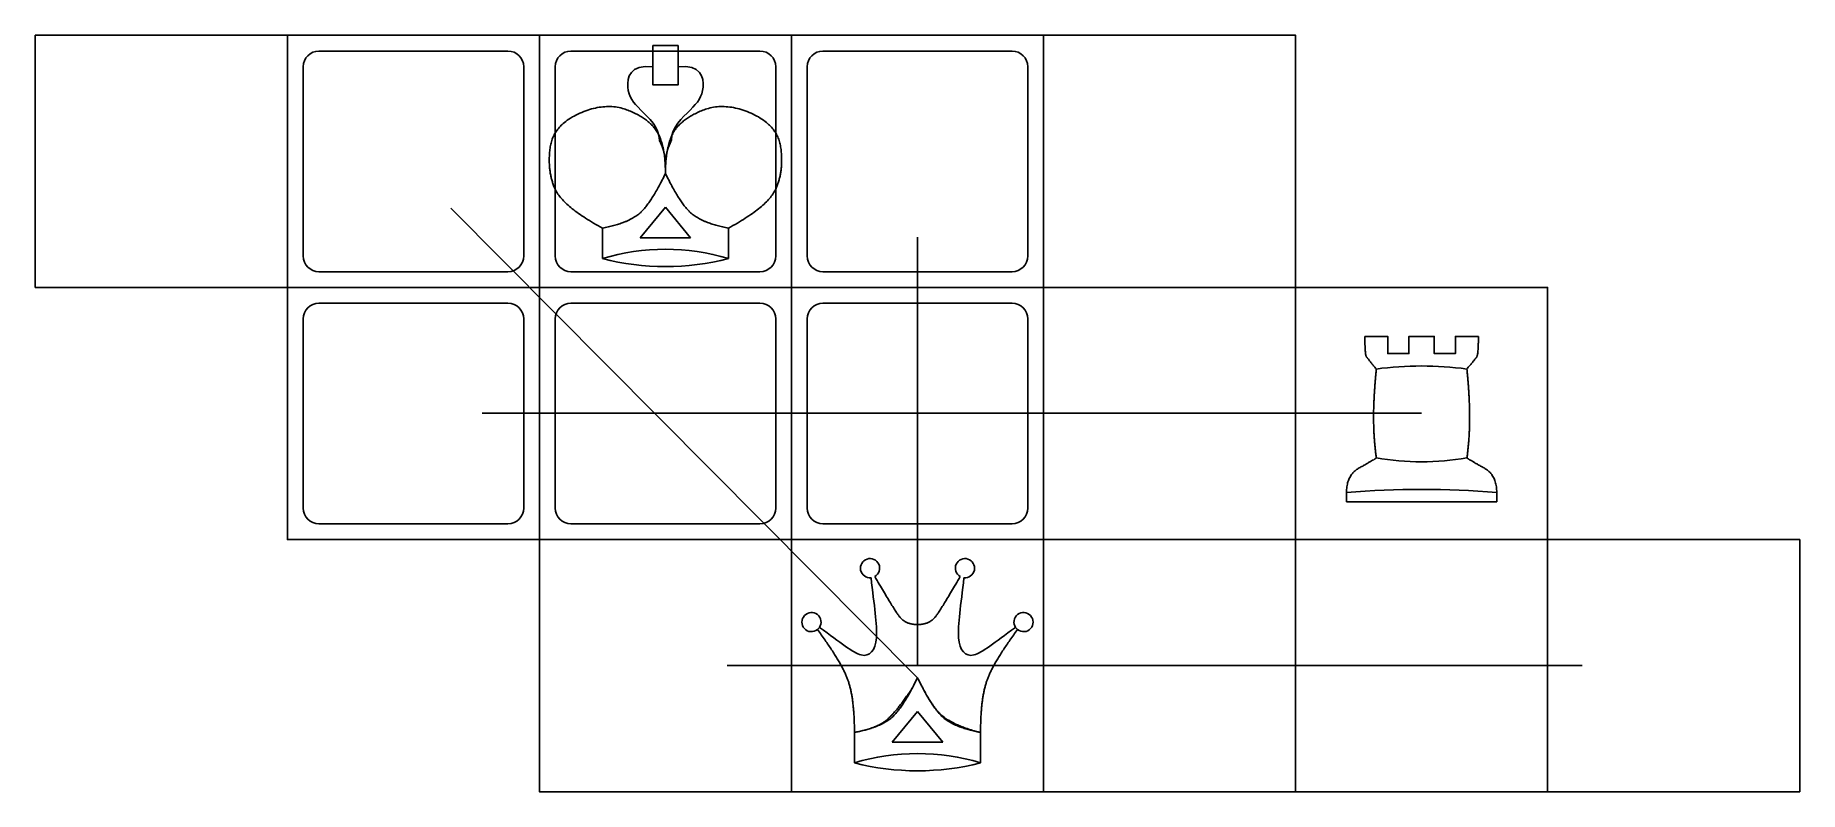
# Model space of a CAD drawing. Extents: x 210 to 770, y 266 to 506.
import ezdxf

# ---------------------------------------------------------------- set-up
doc = ezdxf.new("R2010")
doc.units = 0
doc.layers.add('Object', color=7, linetype='Continuous')

msp = doc.modelspace()

# ---------------------------------------------------------------- linework, layer by layer
at = {"layer": 'Object'}
for p, q in [((299.93, 500.74), (359.93, 500.74)), ((379.93, 500.74), (439.93, 500.74)), ((405.93, 489.98), (405.93, 502.49)), ((405.93, 502.49), (413.93, 502.49)), ((413.93, 502.49), (413.93, 489.98)), ((459.93, 500.74), (519.93, 500.74)), ((294.93, 435.74), (294.93, 495.74)), ((364.93, 495.74), (364.93, 435.74)), ((374.93, 435.74), (374.93, 495.74)), ((444.93, 495.74), (444.93, 435.74)), ((454.93, 435.74), (454.93, 495.74)), ((524.93, 495.74), (524.93, 435.74)), ((413.93, 489.98), (405.93, 489.98)), ((489.93, 301.92), (341.83, 450.9)), ((409.93, 451.23), (401.93, 441.5)), ((417.93, 441.5), (409.93, 451.23)), ((401.93, 441.5), (409.93, 441.5)), ((409.93, 441.5), (417.93, 441.5)), ((489.93, 305.74), (489.93, 441.7)), ((359.93, 430.74), (299.93, 430.74)), ((439.93, 430.74), (379.93, 430.74)), ((519.93, 430.74), (459.93, 430.74)), ((299.93, 420.74), (359.93, 420.74)), ((379.93, 420.74), (439.93, 420.74)), ((459.93, 420.74), (519.93, 420.74)), ((294.93, 355.74), (294.93, 415.74)), ((364.93, 415.74), (364.93, 355.74)), ((374.93, 355.74), (374.93, 415.74)), ((444.93, 415.74), (444.93, 355.74)), ((454.93, 355.74), (454.93, 415.74)), ((524.93, 415.74), (524.93, 355.74)), ((649.88, 385.89), (351.73, 385.89)), ((626.09, 360.72), (626.09, 357.72)), ((673.77, 357.72), (673.77, 360.72)), ((626.09, 357.72), (673.77, 357.72)), ((359.93, 350.74), (299.93, 350.74)), ((439.93, 350.74), (379.93, 350.74)), ((519.93, 350.74), (459.93, 350.74)), ((489.93, 305.74), (429.55, 305.74)), ((489.93, 305.74), (700.86, 305.74)), ((489.93, 291.23), (481.93, 281.5)), ((497.93, 281.5), (489.93, 291.23)), ((481.93, 281.5), (489.93, 281.5)), ((489.93, 281.5), (497.93, 281.5))]:
    msp.add_line(p, q, dxfattribs=at)
for points in [[(209.93, 505.74), (609.93, 505.74), (609.93, 425.74), (689.93, 425.74), (689.93, 345.74), (769.93, 345.74), (769.93, 265.74), (369.93, 265.74), (369.93, 345.74), (289.93, 345.74), (289.93, 425.74), (209.93, 425.74)], [(209.93, 425.74), (289.93, 425.74), (289.93, 505.74), (209.93, 505.74)], [(289.93, 425.74), (369.93, 425.74), (369.93, 505.74), (289.93, 505.74)], [(369.93, 425.74), (449.93, 425.74), (449.93, 505.74), (369.93, 505.74)], [(449.93, 425.74), (529.93, 425.74), (529.93, 505.74), (449.93, 505.74)], [(529.93, 425.74), (609.93, 425.74), (609.93, 505.74), (529.93, 505.74)], [(289.93, 345.74), (369.93, 345.74), (369.93, 425.74), (289.93, 425.74)], [(369.93, 345.74), (449.93, 345.74), (449.93, 425.74), (369.93, 425.74)], [(449.93, 345.74), (529.93, 345.74), (529.93, 425.74), (449.93, 425.74)], [(529.93, 345.74), (609.93, 345.74), (609.93, 425.74), (529.93, 425.74)], [(609.93, 345.74), (689.93, 345.74), (689.93, 425.74), (609.93, 425.74)], [(369.93, 265.74), (449.93, 265.74), (449.93, 345.74), (369.93, 345.74)], [(449.93, 265.74), (529.93, 265.74), (529.93, 345.74), (449.93, 345.74)], [(529.93, 265.74), (609.93, 265.74), (609.93, 345.74), (529.93, 345.74)], [(609.93, 265.74), (689.93, 265.74), (689.93, 345.74), (609.93, 345.74)], [(689.93, 265.74), (769.93, 265.74), (769.93, 345.74), (689.93, 345.74)]]:
    msp.add_lwpolyline(points, close=True, dxfattribs=at)
for points in [[(413.93, 495.68), (413.93, 502.49), (405.93, 502.49), (405.93, 495.68), (405.93, 489.98), (413.93, 489.98), (413.93, 495.68)], [(413.93, 495.68), (413.93, 489.98), (405.93, 489.98), (405.93, 495.68)], [(631.91, 410.2), (639.2, 410.2), (639.2, 404.73), (645.89, 404.73), (645.89, 410.2), (649.93, 410.2)], [(667.95, 410.2), (660.65, 410.2), (660.65, 404.73), (653.96, 404.73), (653.96, 410.2), (649.93, 410.2), (645.89, 410.2), (645.89, 404.73), (639.2, 404.73), (639.2, 410.2), (631.91, 410.2)], [(667.95, 410.2), (660.65, 410.2), (660.65, 404.73), (653.96, 404.73), (653.96, 410.2), (649.93, 410.2)], [(626.09, 360.72), (626.09, 357.72), (673.77, 357.72), (673.77, 360.72)], [(458.79, 317.84), (458.15, 317.16)], [(458.15, 317.16), (458.79, 317.84)], [(521.7, 317.16), (521.06, 317.84)], [(521.06, 317.84), (521.7, 317.16)]]:
    msp.add_lwpolyline(points, dxfattribs=at)
for centre, radius, start, end in [((299.93, 495.74), 5, 90, 180), ((359.93, 495.74), 5, 0, 90), ((379.93, 495.74), 5, 90, 180), ((439.93, 495.74), 5, 0, 90), ((459.93, 495.74), 5, 90, 180), ((519.93, 495.74), 5, 0, 90), ((409.93, 368.54), 69.31, 73.212, 106.788), ((299.93, 435.74), 5, 180, 270), ((359.93, 435.74), 5, 270, 0), ((379.93, 435.74), 5, 180, 270), ((409.93, 513.16), 80.79, 255.6529, 284.3471), ((409.93, 513.16), 80.79, 255.6529, 284.3471), ((439.93, 435.74), 5, 270, 0), ((459.93, 435.74), 5, 180, 270), ((519.93, 435.74), 5, 270, 0), ((299.93, 415.74), 5, 90, 180), ((359.93, 415.74), 5, 0, 90), ((379.93, 415.74), 5, 90, 180), ((439.93, 415.74), 5, 0, 90), ((459.93, 415.74), 5, 90, 180), ((519.93, 415.74), 5, 0, 90), ((649.93, 292.25), 108.56, 82.392, 97.608), ((649.93, 292.25), 108.56, 82.392, 97.608), ((649.93, 292.25), 108.56, 82.392, 97.608), ((649.93, 455.94), 85.53, 260.3259, 279.6741), ((649.93, 455.94), 85.53, 260.3259, 279.6741), ((649.93, 455.94), 85.53, 260.3259, 279.6741), ((649.93, 48.77), 312.86, 85.6299, 94.3701), ((649.93, 48.77), 312.86, 85.6299, 94.3701), ((649.93, 48.77), 312.86, 85.6299, 94.3701), ((299.93, 355.74), 5, 180, 270), ((359.93, 355.74), 5, 270, 0), ((379.93, 355.74), 5, 180, 270), ((439.93, 355.74), 5, 270, 0), ((459.93, 355.74), 5, 180, 270), ((519.93, 355.74), 5, 270, 0), ((474.86, 336.67), 3.04, 299.7813, 276.0144), ((474.86, 336.67), 3.04, 299.7813, 276.0144), ((504.99, 336.67), 3.04, 263.9856, 240.2187), ((504.99, 336.67), 3.04, 263.9856, 240.2187), ((456.27, 319.55), 3.04, 325.7872, 308.1792), ((456.27, 319.55), 3.04, 325.7872, 308.1792), ((523.58, 319.55), 3.04, 231.8208, 214.2128), ((523.58, 319.55), 3.04, 231.8208, 214.2128), ((489.93, 208.54), 69.31, 73.212, 106.788), ((489.93, 353.16), 80.79, 255.6529, 284.3471), ((489.93, 353.16), 80.79, 255.6529, 284.3471)]:
    msp.add_arc(centre, radius, start, end, dxfattribs=at)
for points, degree in [([(408.01, 472.43), (408.01, 476.6), (401.11, 482.59), (396.8, 488.06), (398.64, 496.6), (405.93, 495.68)], 3), ([(405.93, 495.68), (398.64, 496.6), (396.8, 488.06), (401.11, 482.59), (408.01, 476.6), (408.01, 472.43)], 3), ([(411.85, 472.43), (411.85, 476.6), (418.74, 482.59), (423.05, 488.06), (421.21, 496.6), (413.93, 495.68)], 3), ([(411.85, 472.43), (411.85, 476.6), (418.74, 482.59), (423.05, 488.06), (421.21, 496.6), (413.93, 495.68)], 3), ([(409.93, 461.92), (409.93, 470), (405.37, 478.94), (391.3, 484.77), (374.28, 477.29), (372.36, 462.87), (377.23, 451.49), (389.91, 444.54)], 2), ([(409.93, 461.92), (409.93, 470), (405.37, 478.94), (391.3, 484.77), (374.28, 477.29), (372.36, 462.87), (377.23, 451.49), (389.91, 444.54)], 2), ([(409.93, 461.92), (409.93, 470), (414.49, 478.94), (428.55, 484.77), (445.58, 477.29), (447.49, 462.87), (442.62, 451.49), (429.94, 444.54)], 2), ([(429.94, 444.54), (442.62, 451.49), (447.49, 462.87), (445.58, 477.29), (428.55, 484.77), (414.49, 478.94), (409.93, 470), (409.93, 461.92)], 2), ([(408.01, 472.43), (409.23, 469.77), (409.93, 466.4), (409.93, 461.92)], 2), ([(409.93, 461.92), (409.93, 466.4), (410.63, 469.77), (411.85, 472.43)], 2), ([(389.91, 444.54), (397.2, 445.93), (404.85, 451.4), (409.93, 461.92)], 2), ([(389.91, 444.54), (397.2, 445.93), (404.85, 451.4), (409.93, 461.92)], 2), ([(409.93, 461.92), (404.85, 451.4), (397.2, 445.93), (389.91, 444.54)], 2), ([(429.94, 444.54), (422.65, 445.93), (415.01, 451.4), (409.93, 461.92)], 2), ([(409.93, 461.92), (415.01, 451.4), (422.65, 445.93), (429.94, 444.54)], 2), ([(429.94, 444.54), (422.65, 445.93), (415.01, 451.4), (409.93, 461.92)], 2), ([(389.91, 444.54), (389.91, 441.33), (389.91, 438.81), (389.91, 434.9)], 2), ([(389.91, 444.54), (389.91, 441.33), (389.91, 438.81), (389.91, 434.9)], 2), ([(429.94, 444.54), (429.94, 441.33), (429.94, 438.81), (429.94, 434.9)], 2), ([(429.94, 434.9), (429.94, 438.81), (429.94, 441.33), (429.94, 444.54)], 2), ([(635.55, 399.86), (632.95, 402.99), (631.91, 404.38), (631.91, 410.2)], 2), ([(631.91, 410.2), (631.91, 404.38), (632.95, 402.99), (635.55, 399.86)], 2), ([(664.3, 399.86), (666.9, 402.99), (667.95, 404.38), (667.95, 410.2)], 2), ([(664.3, 399.86), (666.9, 402.99), (667.95, 404.38), (667.95, 410.2)], 2), ([(635.55, 371.62), (634.68, 377.88), (634.68, 391.08), (635.55, 399.86)], 2), ([(635.55, 399.86), (634.68, 391.08), (634.68, 377.88), (635.55, 371.62)], 2), ([(664.3, 371.62), (665.17, 377.88), (665.17, 391.08), (664.3, 399.86)], 2), ([(664.3, 371.62), (665.17, 377.88), (665.17, 391.08), (664.3, 399.86)], 2), ([(626.09, 360.72), (626.09, 366.24), (634.25, 370.75), (635.55, 371.62)], 2), ([(635.55, 371.62), (634.25, 370.75), (626.09, 366.24), (626.09, 360.72)], 2), ([(673.77, 360.72), (673.77, 366.24), (665.6, 370.75), (664.3, 371.62)], 2), ([(673.77, 360.72), (673.77, 366.24), (665.6, 370.75), (664.3, 371.62)], 2), ([(458.79, 317.84), (465.67, 313.07), (472.97, 306.48), (478.31, 312.47), (476.14, 324.91), (475.18, 333.64)], 3), ([(475.18, 333.64), (476.14, 324.91), (478.31, 312.47), (472.97, 306.48), (465.67, 313.07), (458.79, 317.84)], 3), ([(476.37, 334.03), (482.13, 324.08), (486.04, 318.77), (489.93, 318.77)], 2), ([(489.93, 318.77), (486.04, 318.77), (482.13, 324.08), (476.37, 334.03)], 2), ([(503.48, 334.03), (497.73, 324.08), (493.81, 318.77), (489.93, 318.77)], 2), ([(503.48, 334.03), (497.73, 324.08), (493.81, 318.77), (489.93, 318.77)], 2), ([(521.06, 317.84), (514.18, 313.07), (506.88, 306.48), (501.54, 312.47), (503.71, 324.91), (504.67, 333.64)], 3), ([(521.06, 317.84), (514.18, 313.07), (506.88, 306.48), (501.54, 312.47), (503.71, 324.91), (504.67, 333.64)], 3), ([(469.91, 284.54), (469.91, 295.55), (465.6, 307.22), (458.15, 317.16)], 2), ([(458.15, 317.16), (465.6, 307.22), (469.91, 295.55), (469.91, 284.54)], 2), ([(509.94, 284.54), (509.94, 295.55), (514.25, 307.22), (521.7, 317.16)], 2), ([(509.94, 284.54), (509.94, 295.55), (514.25, 307.22), (521.7, 317.16)], 2), ([(469.91, 284.54), (477.2, 285.93), (484.85, 291.4), (489.93, 301.92)], 2), ([(489.93, 301.92), (484.85, 291.4), (477.2, 285.93), (469.91, 284.54)], 2), ([(486.72, 296.39), (487.87, 298.05), (488.95, 299.89), (489.93, 301.92)], 2), ([(509.94, 284.54), (502.65, 285.93), (495.01, 291.4), (489.93, 301.92)], 2), ([(489.93, 301.92), (494.51, 292.44), (501.17, 287.06), (507.78, 285.07)], 2), ([(509.94, 284.54), (502.65, 285.93), (495.01, 291.4), (489.93, 301.92)], 2), ([(469.91, 284.54), (475.8, 285.66), (481.91, 289.44), (486.72, 296.39)], 2), ([(469.91, 284.54), (469.91, 281.33), (469.91, 278.81), (469.91, 274.9)], 2), ([(469.91, 284.54), (469.91, 281.33), (469.91, 278.81), (469.91, 274.9)], 2), ([(507.78, 285.07), (508.5, 284.85), (509.23, 284.68), (509.94, 284.54)], 2), ([(509.94, 284.54), (509.94, 281.33), (509.94, 278.81), (509.94, 274.9)], 2), ([(509.94, 274.9), (509.94, 278.81), (509.94, 281.33), (509.94, 284.54)], 2)]:
    msp.add_open_spline(points, degree=degree, dxfattribs=at)

doc.saveas('drawing.dxf')
